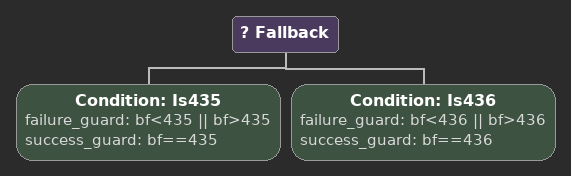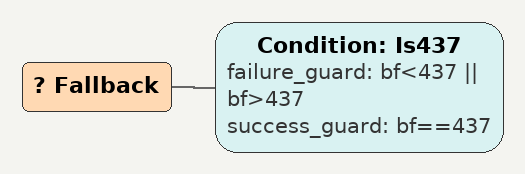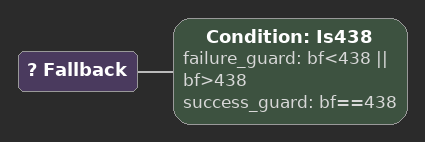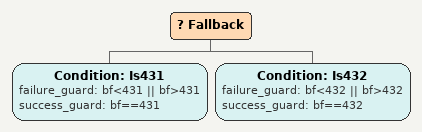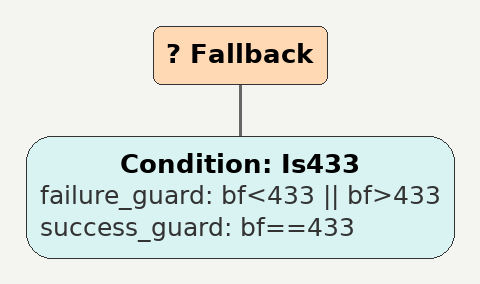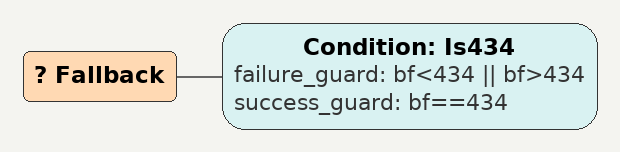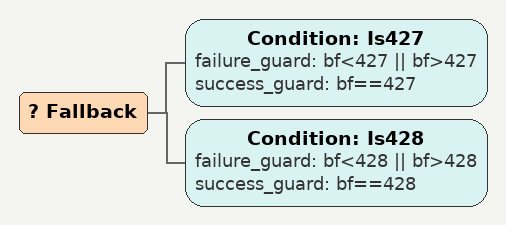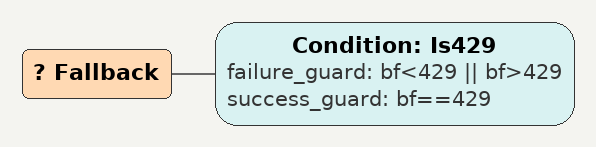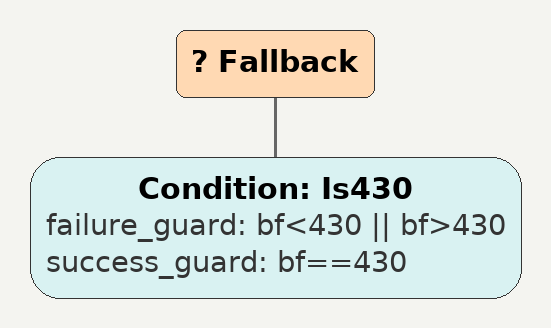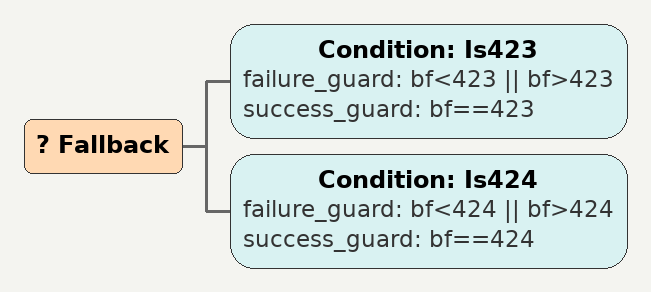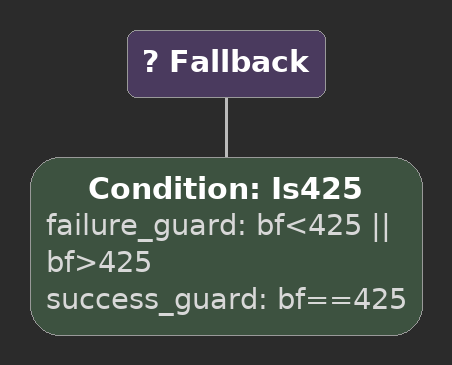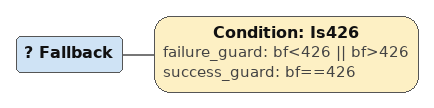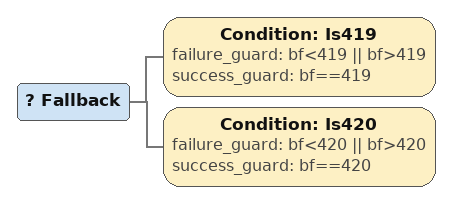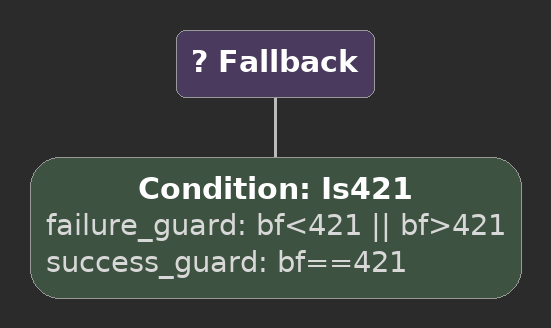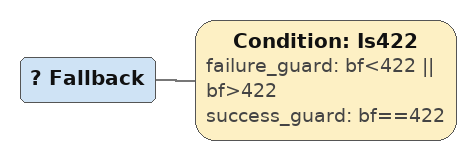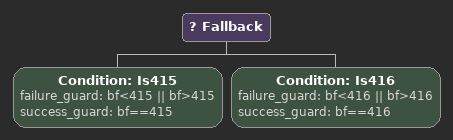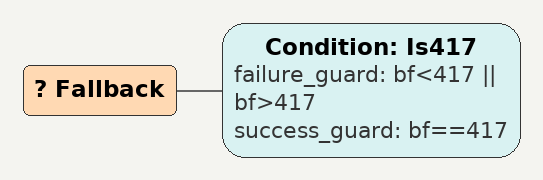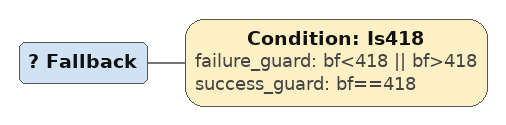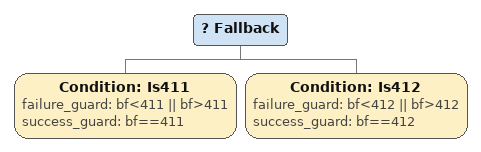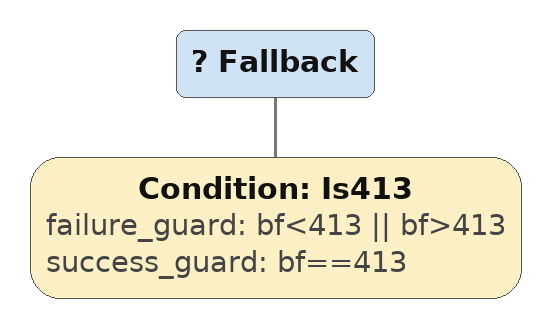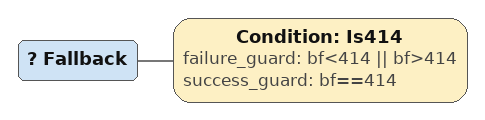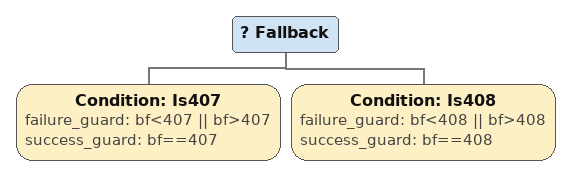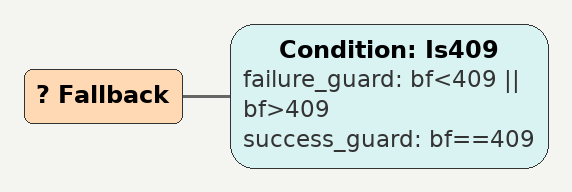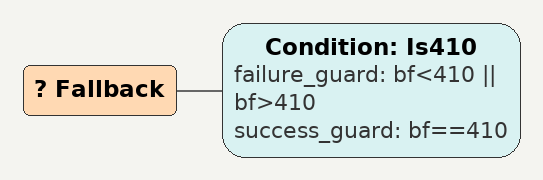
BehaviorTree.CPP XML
<Fallback>
    <Condition ID="Is435" failure_guard="bf&lt;435 || bf>435" success_guard="bf==435"/>
    <Condition ID="Is436" failure_guard="bf&lt;436 || bf>436" success_guard="bf==436"/>
        sequence434
        sequence
        children {
        } end_children
    } end_composite
</Fallback>

<Fallback>
    <Condition ID="Is437" failure_guard="bf&lt;437 || bf>437" success_guard="bf==437"/>
        sequence434
        sequence
        children {
        } end_children
    } end_composite
</Fallback>

<Fallback>
    <Condition ID="Is438" failure_guard="bf&lt;438 || bf>438" success_guard="bf==438"/>
        sequence434
        sequence
        children {
        } end_children
    } end_composite
</Fallback>

<Fallback>
    <Condition ID="Is431" failure_guard="bf&lt;431 || bf>431" success_guard="bf==431"/>
    <Condition ID="Is432" failure_guard="bf&lt;432 || bf>432" success_guard="bf==432"/>
        sequence430
        sequence
        children {
        } end_children
    } end_composite
</Fallback>

<Fallback>
    <Condition ID="Is433" failure_guard="bf&lt;433 || bf>433" success_guard="bf==433"/>
        sequence430
        sequence
        children {
        } end_children
    } end_composite
</Fallback>

<Fallback>
    <Condition ID="Is434" failure_guard="bf&lt;434 || bf>434" success_guard="bf==434"/>
        sequence430
        sequence
        children {
        } end_children
    } end_composite
</Fallback>

<Fallback>
    <Condition ID="Is427" failure_guard="bf&lt;427 || bf>427" success_guard="bf==427"/>
    <Condition ID="Is428" failure_guard="bf&lt;428 || bf>428" success_guard="bf==428"/>
        sequence426
        sequence
        children {
        } end_children
    } end_composite
</Fallback>

<Fallback>
    <Condition ID="Is429" failure_guard="bf&lt;429 || bf>429" success_guard="bf==429"/>
        sequence426
        sequence
        children {
        } end_children
    } end_composite
</Fallback>

<Fallback>
    <Condition ID="Is430" failure_guard="bf&lt;430 || bf>430" success_guard="bf==430"/>
        sequence426
        sequence
        children {
        } end_children
    } end_composite
</Fallback>

<Fallback>
    <Condition ID="Is423" failure_guard="bf&lt;423 || bf>423" success_guard="bf==423"/>
    <Condition ID="Is424" failure_guard="bf&lt;424 || bf>424" success_guard="bf==424"/>
        sequence422
        sequence
        children {
        } end_children
    } end_composite
</Fallback>

<Fallback>
    <Condition ID="Is425" failure_guard="bf&lt;425 || bf>425" success_guard="bf==425"/>
        sequence422
        sequence
        children {
        } end_children
    } end_composite
</Fallback>

<Fallback>
    <Condition ID="Is426" failure_guard="bf&lt;426 || bf>426" success_guard="bf==426"/>
        sequence422
        sequence
        children {
        } end_children
    } end_composite
</Fallback>

<Fallback>
    <Condition ID="Is419" failure_guard="bf&lt;419 || bf>419" success_guard="bf==419"/>
    <Condition ID="Is420" failure_guard="bf&lt;420 || bf>420" success_guard="bf==420"/>
        sequence418
        sequence
        children {
        } end_children
    } end_composite
</Fallback>

<Fallback>
    <Condition ID="Is421" failure_guard="bf&lt;421 || bf>421" success_guard="bf==421"/>
        sequence418
        sequence
        children {
        } end_children
    } end_composite
</Fallback>

<Fallback>
    <Condition ID="Is422" failure_guard="bf&lt;422 || bf>422" success_guard="bf==422"/>
        sequence418
        sequence
        children {
        } end_children
    } end_composite
</Fallback>

<Fallback>
    <Condition ID="Is415" failure_guard="bf&lt;415 || bf>415" success_guard="bf==415"/>
    <Condition ID="Is416" failure_guard="bf&lt;416 || bf>416" success_guard="bf==416"/>
        sequence414
        sequence
        children {
        } end_children
    } end_composite
</Fallback>

<Fallback>
    <Condition ID="Is417" failure_guard="bf&lt;417 || bf>417" success_guard="bf==417"/>
        sequence414
        sequence
        children {
        } end_children
    } end_composite
</Fallback>

<Fallback>
    <Condition ID="Is418" failure_guard="bf&lt;418 || bf>418" success_guard="bf==418"/>
        sequence414
        sequence
        children {
        } end_children
    } end_composite
</Fallback>

<Fallback>
    <Condition ID="Is411" failure_guard="bf&lt;411 || bf>411" success_guard="bf==411"/>
    <Condition ID="Is412" failure_guard="bf&lt;412 || bf>412" success_guard="bf==412"/>
        sequence410
        sequence
        children {
        } end_children
    } end_composite
</Fallback>

<Fallback>
    <Condition ID="Is413" failure_guard="bf&lt;413 || bf>413" success_guard="bf==413"/>
        sequence410
        sequence
        children {
        } end_children
    } end_composite
</Fallback>

<Fallback>
    <Condition ID="Is414" failure_guard="bf&lt;414 || bf>414" success_guard="bf==414"/>
        sequence410
        sequence
        children {
        } end_children
    } end_composite
</Fallback>

<Fallback>
    <Condition ID="Is407" failure_guard="bf&lt;407 || bf>407" success_guard="bf==407"/>
    <Condition ID="Is408" failure_guard="bf&lt;408 || bf>408" success_guard="bf==408"/>
        sequence406
        sequence
        children {
        } end_children
    } end_composite
</Fallback>

<Fallback>
    <Condition ID="Is409" failure_guard="bf&lt;409 || bf>409" success_guard="bf==409"/>
        sequence406
        sequence
        children {
        } end_children
    } end_composite
</Fallback>

<Fallback>
    <Condition ID="Is410" failure_guard="bf&lt;410 || bf>410" success_guard="bf==410"/>
        sequence406
        sequence
        children {
        } end_children
    } end_composite
</Fallback>
